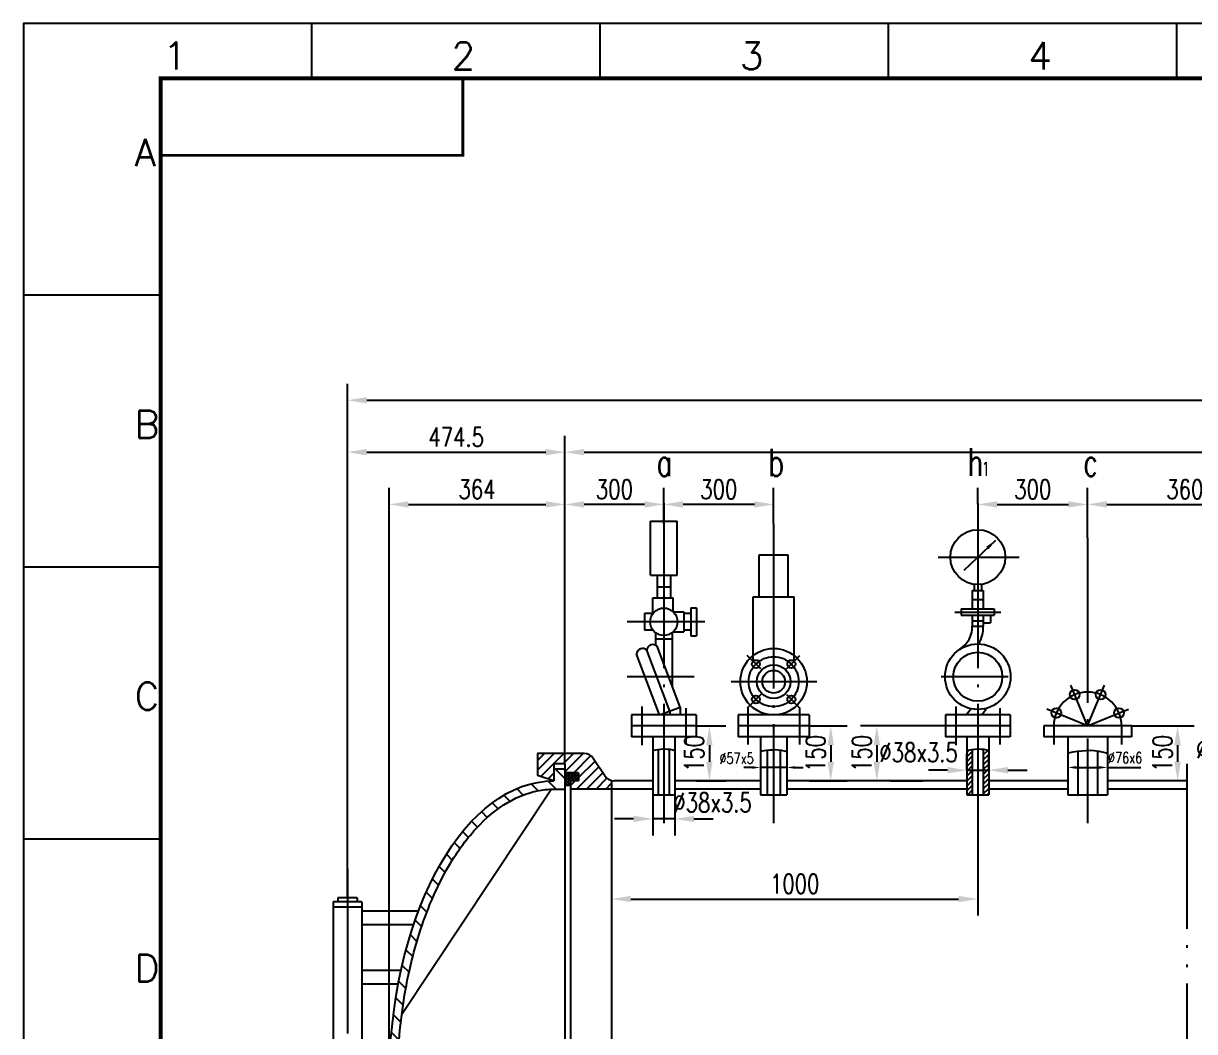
# Model space of a CAD drawing. Extents: x 3651 to 4491, y 6105 to 6699.
# Drawn here: x 3651.4 to 3864.6, y 6515.4 to 6698.9 of the extents above; entities that cross this region are included whole.
import ezdxf

# ---------------------------------------------------------------- set-up
doc = ezdxf.new("R2010")
doc.units = 0
doc.header["$MEASUREMENT"] = 0
doc.header["$PDMODE"] = 66
doc.linetypes.add('DASHDOT-M', pattern=[36.5, 30, -3, 0.5, -3])
doc.linetypes.add('DIVIDE-M', pattern=[40, 30, -3, 0.5, -3, 0.5, -3])
doc.layers.get('0').update_dxf_attribs({"linetype": 'CONTINUOUS'})
doc.layers.get('DEFPOINTS').update_dxf_attribs({"linetype": 'CONTINUOUS'})
for name, color, linetype in [('CEN', 1, 'DASHDOT-M'), ('DIM', 5, 'CONTINUOUS'), ('DIV', 6, 'DIVIDE-M'), ('TK', 5, 'CONTINUOUS')]:
    doc.layers.add(name, color=color, linetype=linetype)
doc.styles.add('HZTXT', font='txt', dxfattribs={"width": 0.75, "bigfont": 'HZTXT'})
doc.dimstyles.get("Standard").update_dxf_attribs({"dimtxt": 3.5, "dimasz": 3.5, "dimexe": 3, "dimexo": 0.063, "dimgap": 1, "dimtad": 1, "dimdec": 3, "dimzin": 0, "dimtxsty": 'HZTXT', "dimblk1": 'DOT', "dimblk2": 'DOT', "dimcen": 0.09, "dimclrd": 5, "dimclre": 5, "dimclrt": 1, "dimazin": 3, "dimtfac": 0.857143, "dimtdec": 3, "dimtix": 1, "dimtmove": 0, "dimatfit": 3, "dimtolj": 1, "dimtzin": 0})

# ---------------------------------------------------------------- blocks, each defined once
blk = doc.blocks.new('*D60')
at = {"color": 5, "linetype": 'BYBLOCK'}
for p, q in [((3710.37, 6539.8), (3710.37, 6633.34)), ((4095.78, 6539.8), (4095.78, 6633.34)), ((3713.87, 6630.34), (4092.28, 6630.34))]:
    blk.add_line(p, q, dxfattribs=at)
for points in [[(3713.87, 6630.92), (3713.87, 6629.76), (3710.37, 6630.34)], [(4092.28, 6630.92), (4092.28, 6629.76), (4095.78, 6630.34)]]:
    blk.add_solid(points, dxfattribs=at)
at = {"layer": 'DEFPOINTS', "color": 0, "linetype": 'BYBLOCK'}
for p in [(4095.78, 6630.34), (3710.37, 6539.74), (4095.78, 6539.74)]:
    blk.add_point(p, dxfattribs=at)
at = {"color": 1, "linetype": 'BYBLOCK', "insert": (3903.07, 6633.09), "char_height": 3.5, "attachment_point": 5, "style": 'HZTXT'}
blk.add_mtext('\\A1;22199', dxfattribs=at)
blk = doc.blocks.new('_DOT')
at = {"color": 0, "linetype": 'BYBLOCK'}
blk.add_line((-0.5, 0), (-1, 0), dxfattribs=at)
at = {"color": 0, "linetype": 'BYBLOCK', "const_width": 0.5}
blk.add_lwpolyline([(-0.25, 0, 1), (0.25, 0, 1)], format="xyb", close=True, dxfattribs=at)
blk = doc.blocks.new('*D37')
at = {"color": 5, "linetype": 'BYBLOCK'}
for p, q in [((3774.92, 6162.04), (3786.26, 6162.04)), ((3783.26, 6158.54), (3783.26, 6155.53)), ((3784.88, 6152.03), (3780.26, 6152.03))]:
    blk.add_line(p, q, dxfattribs=at)
for points in [[(3782.68, 6158.54), (3783.85, 6158.54), (3783.26, 6162.04)], [(3782.68, 6155.53), (3783.85, 6155.53), (3783.26, 6152.03)]]:
    blk.add_solid(points, dxfattribs=at)
at = {"layer": 'DEFPOINTS', "color": 0, "linetype": 'BYBLOCK'}
for p in [(3774.86, 6162.04), (3783.26, 6152.03), (3784.95, 6152.03)]:
    blk.add_point(p, dxfattribs=at)
at = {"color": 1, "linetype": 'BYBLOCK', "insert": (3780.51, 6157.04), "char_height": 3.5, "attachment_point": 5, "rotation": 90, "style": 'HZTXT'}
blk.add_mtext('\\A1;150', dxfattribs=at)
blk = doc.blocks.new('*D69')
at = {"color": 5, "linetype": 'BYBLOCK'}
for p, q in [((3841.52, 6563.78), (3841.52, 6561.99)), ((3843.02, 6563.49), (3847.22, 6563.49)), ((3848.72, 6563.78), (3848.72, 6561.99))]:
    blk.add_line(p, q, dxfattribs=at)
for points in [[(3843.02, 6563.74), (3843.02, 6563.24), (3841.52, 6563.49)], [(3847.22, 6563.74), (3847.22, 6563.24), (3848.72, 6563.49)]]:
    blk.add_solid(points, dxfattribs=at)
at = {"layer": 'DEFPOINTS', "color": 0, "linetype": 'BYBLOCK'}
for p in [(3841.52, 6563.85), (3848.72, 6563.85), (3848.72, 6563.49)]:
    blk.add_point(p, dxfattribs=at)
at = {"color": 1, "linetype": 'BYBLOCK', "insert": (3851.95, 6565.24), "char_height": 2, "attachment_point": 5, "style": 'HZTXT'}
blk.add_mtext('\\A1;∅76x6', dxfattribs=at)
blk = doc.blocks.new('*D39')
at = {"color": 5, "linetype": 'BYBLOCK'}
for p, q in [((3716.27, 6162.04), (3723.12, 6162.04)), ((3720.12, 6158.54), (3720.12, 6155.53)), ((3716.27, 6152.03), (3723.12, 6152.03))]:
    blk.add_line(p, q, dxfattribs=at)
for points in [[(3719.53, 6158.54), (3720.7, 6158.54), (3720.12, 6162.04)], [(3719.53, 6155.53), (3720.7, 6155.53), (3720.12, 6152.03)]]:
    blk.add_solid(points, dxfattribs=at)
at = {"layer": 'DEFPOINTS', "color": 0, "linetype": 'BYBLOCK'}
for p in [(3716.2, 6162.04), (3716.2, 6152.03), (3720.12, 6152.03)]:
    blk.add_point(p, dxfattribs=at)
at = {"color": 1, "linetype": 'BYBLOCK', "insert": (3717.37, 6157.04), "char_height": 3.5, "attachment_point": 5, "rotation": 90, "style": 'HZTXT'}
blk.add_mtext('\\A1;150', dxfattribs=at)
blk = doc.blocks.new('*D40')
at = {"color": 5, "linetype": 'BYBLOCK'}
for p, q in [((3695.66, 6162.04), (3701.02, 6162.04)), ((3698.02, 6158.54), (3698.02, 6155.53)), ((3695.66, 6152.03), (3701.02, 6152.03))]:
    blk.add_line(p, q, dxfattribs=at)
for points in [[(3697.44, 6158.54), (3698.6, 6158.54), (3698.02, 6162.04)], [(3697.44, 6155.53), (3698.6, 6155.53), (3698.02, 6152.03)]]:
    blk.add_solid(points, dxfattribs=at)
at = {"layer": 'DEFPOINTS', "color": 0, "linetype": 'BYBLOCK'}
for p in [(3695.6, 6162.04), (3695.6, 6152.03), (3698.02, 6152.03)]:
    blk.add_point(p, dxfattribs=at)
at = {"color": 1, "linetype": 'BYBLOCK', "insert": (3695.27, 6157.04), "char_height": 3.5, "attachment_point": 5, "rotation": 90, "style": 'HZTXT'}
blk.add_mtext('\\A1;150', dxfattribs=at)
blk = doc.blocks.new('*D41')
at = {"color": 5, "linetype": 'BYBLOCK'}
for p, q in [((3740.95, 6162.04), (3725.51, 6162.04)), ((3728.51, 6158.54), (3728.51, 6155.53)), ((3740.95, 6152.03), (3725.51, 6152.03))]:
    blk.add_line(p, q, dxfattribs=at)
for points in [[(3727.92, 6158.54), (3729.09, 6158.54), (3728.51, 6162.04)], [(3727.92, 6155.53), (3729.09, 6155.53), (3728.51, 6152.03)]]:
    blk.add_solid(points, dxfattribs=at)
at = {"layer": 'DEFPOINTS', "color": 0, "linetype": 'BYBLOCK'}
for p in [(3741.02, 6162.04), (3728.51, 6152.03), (3741.02, 6152.03)]:
    blk.add_point(p, dxfattribs=at)
at = {"color": 1, "linetype": 'BYBLOCK', "insert": (3725.76, 6157.04), "char_height": 3.5, "attachment_point": 5, "rotation": 90, "style": 'HZTXT'}
blk.add_mtext('\\A1;150', dxfattribs=at)
blk = doc.blocks.new('*D66')
at = {"color": 5, "linetype": 'BYBLOCK'}
for p, q in [((3784.05, 6563.48), (3782.55, 6563.48)), ((3785.55, 6563.52), (3785.55, 6561.98)), ((3790.35, 6563.48), (3785.55, 6563.48)), ((3790.35, 6563.48), (3785.55, 6563.48)), ((3790.35, 6563.52), (3790.35, 6561.98)), ((3791.85, 6563.48), (3793.35, 6563.48))]:
    blk.add_line(p, q, dxfattribs=at)
for points in [[(3784.05, 6563.73), (3784.05, 6563.23), (3785.55, 6563.48)], [(3791.85, 6563.73), (3791.85, 6563.23), (3790.35, 6563.48)]]:
    blk.add_solid(points, dxfattribs=at)
at = {"layer": 'DEFPOINTS', "color": 0, "linetype": 'BYBLOCK'}
for p in [(3785.55, 6563.58), (3785.55, 6563.48), (3790.35, 6563.58)]:
    blk.add_point(p, dxfattribs=at)
at = {"color": 1, "linetype": 'BYBLOCK', "insert": (3781.21, 6565.16), "char_height": 2, "attachment_point": 5, "style": 'HZTXT'}
blk.add_mtext('\\A1;∅57x5', dxfattribs=at)
blk = doc.blocks.new('*D56')
at = {"color": 5, "linetype": 'BYBLOCK'}
for p, q in [((3710.37, 6545.09), (3710.37, 6623.89)), ((3749.95, 6620.95), (3749.95, 6623.89)), ((3713.87, 6620.89), (3746.45, 6620.89))]:
    blk.add_line(p, q, dxfattribs=at)
for points in [[(3713.87, 6621.47), (3713.87, 6620.3), (3710.37, 6620.89)], [(3746.45, 6621.47), (3746.45, 6620.3), (3749.95, 6620.89)]]:
    blk.add_solid(points, dxfattribs=at)
at = {"layer": 'DEFPOINTS', "color": 0, "linetype": 'BYBLOCK'}
for p in [(3749.95, 6620.89), (3749.95, 6620.89), (3710.37, 6545.02)]:
    blk.add_point(p, dxfattribs=at)
at = {"color": 1, "linetype": 'BYBLOCK', "insert": (3730.16, 6623.64), "char_height": 3.5, "attachment_point": 5, "style": 'HZTXT'}
blk.add_mtext('\\A1;474.5', dxfattribs=at)
blk = doc.blocks.new('*D68')
at = {"color": 5, "linetype": 'BYBLOCK'}
for p, q in [((3823.12, 6563.05), (3823.12, 6565.98)), ((3827.12, 6563.05), (3827.12, 6565.98)), ((3819.62, 6562.98), (3816.12, 6562.98)), ((3823.12, 6562.98), (3827.12, 6562.98)), ((3823.12, 6562.98), (3827.12, 6562.98)), ((3830.62, 6562.98), (3834.12, 6562.98))]:
    blk.add_line(p, q, dxfattribs=at)
for points in [[(3819.62, 6563.57), (3819.62, 6562.4), (3823.12, 6562.98)], [(3830.62, 6563.57), (3830.62, 6562.4), (3827.12, 6562.98)]]:
    blk.add_solid(points, dxfattribs=at)
at = {"layer": 'DEFPOINTS', "color": 0, "linetype": 'BYBLOCK'}
for p in [(3823.12, 6562.98), (3827.12, 6562.98), (3827.12, 6562.98)]:
    blk.add_point(p, dxfattribs=at)
at = {"color": 1, "linetype": 'BYBLOCK', "insert": (3814.33, 6566.23), "char_height": 3.5, "attachment_point": 5, "style": 'HZTXT'}
blk.add_mtext('\\A1;∅38x3.5', dxfattribs=at)
blk = doc.blocks.new('*D80')
at = {"color": 5, "linetype": 'BYBLOCK'}
for p, q in [((3717.95, 6506.1), (3717.95, 6614.38)), ((3749.95, 6583.1), (3749.95, 6614.38)), ((3721.45, 6611.38), (3746.45, 6611.38))]:
    blk.add_line(p, q, dxfattribs=at)
for points in [[(3721.45, 6611.96), (3721.45, 6610.79), (3717.95, 6611.38)], [(3746.45, 6611.96), (3746.45, 6610.79), (3749.95, 6611.38)]]:
    blk.add_solid(points, dxfattribs=at)
at = {"layer": 'DEFPOINTS', "color": 0, "linetype": 'BYBLOCK'}
for p in [(3749.95, 6611.38), (3749.95, 6583.03), (3717.95, 6506.04)]:
    blk.add_point(p, dxfattribs=at)
at = {"color": 1, "linetype": 'BYBLOCK', "insert": (3733.95, 6614.13), "char_height": 3.5, "attachment_point": 5, "style": 'HZTXT'}
blk.add_mtext('\\A1;364', dxfattribs=at)
blk = doc.blocks.new('*D43')
at = {"color": 5, "linetype": 'BYBLOCK'}
for p, q in [((3680.22, 6150.47), (3680.22, 6127.53)), ((3746.89, 6149.43), (3746.89, 6127.53)), ((3683.72, 6130.53), (3743.39, 6130.53))]:
    blk.add_line(p, q, dxfattribs=at)
for points in [[(3683.72, 6131.12), (3683.72, 6129.95), (3680.22, 6130.53)], [(3743.39, 6131.12), (3743.39, 6129.95), (3746.89, 6130.53)]]:
    blk.add_solid(points, dxfattribs=at)
at = {"layer": 'DEFPOINTS', "color": 0, "linetype": 'BYBLOCK'}
for p in [(3680.22, 6150.53), (3746.89, 6149.49), (3746.89, 6130.53)]:
    blk.add_point(p, dxfattribs=at)
at = {"color": 1, "linetype": 'BYBLOCK', "insert": (3713.56, 6133.28), "char_height": 3.5, "attachment_point": 5, "style": 'HZTXT'}
blk.add_mtext('\\A1;1000', dxfattribs=at)
blk = doc.blocks.new('*D67')
at = {"color": 5, "linetype": 'BYBLOCK'}
for p, q in [((3765.95, 6558.43), (3765.95, 6551.12)), ((3769.95, 6558.43), (3769.95, 6551.12)), ((3762.45, 6554.12), (3758.95, 6554.12)), ((3769.95, 6554.12), (3765.95, 6554.12)), ((3769.95, 6554.12), (3765.95, 6554.12)), ((3773.45, 6554.12), (3776.95, 6554.12))]:
    blk.add_line(p, q, dxfattribs=at)
for points in [[(3762.45, 6554.7), (3762.45, 6553.54), (3765.95, 6554.12)], [(3773.45, 6554.7), (3773.45, 6553.54), (3769.95, 6554.12)]]:
    blk.add_solid(points, dxfattribs=at)
at = {"layer": 'DEFPOINTS', "color": 0, "linetype": 'BYBLOCK'}
for p in [(3765.95, 6558.49), (3769.95, 6558.49), (3765.95, 6554.12)]:
    blk.add_point(p, dxfattribs=at)
at = {"color": 1, "linetype": 'BYBLOCK', "insert": (3776.83, 6557.12), "char_height": 3.5, "attachment_point": 5, "style": 'HZTXT'}
blk.add_mtext('\\A1;∅38x3.5', dxfattribs=at)
blk = doc.blocks.new('*D59')
at = {"color": 5, "linetype": 'BYBLOCK'}
for p, q in [((3749.95, 6566.1), (3749.95, 6623.89)), ((4056.2, 6564.21), (4056.2, 6623.89)), ((3753.45, 6620.89), (4052.7, 6620.89))]:
    blk.add_line(p, q, dxfattribs=at)
for points in [[(3753.45, 6621.47), (3753.45, 6620.3), (3749.95, 6620.89)], [(4052.7, 6621.47), (4052.7, 6620.3), (4056.2, 6620.89)]]:
    blk.add_solid(points, dxfattribs=at)
at = {"layer": 'DEFPOINTS', "color": 0, "linetype": 'BYBLOCK'}
for p in [(4056.2, 6620.89), (3749.95, 6566.04), (4056.2, 6564.15)]:
    blk.add_point(p, dxfattribs=at)
at = {"color": 1, "linetype": 'BYBLOCK', "insert": (3903.07, 6623.64), "char_height": 3.5, "attachment_point": 5, "style": 'HZTXT'}
blk.add_mtext('\\A1;21250', dxfattribs=at)
blk = doc.blocks.new('*D46')
at = {"color": 5, "linetype": 'BYBLOCK'}
for p, q in [((3746.89, 6202.44), (3746.89, 6205.37)), ((3766.89, 6196.31), (3766.89, 6205.37)), ((3750.39, 6202.37), (3763.39, 6202.37))]:
    blk.add_line(p, q, dxfattribs=at)
for points in [[(3750.39, 6202.96), (3750.39, 6201.79), (3746.89, 6202.37)], [(3763.39, 6202.96), (3763.39, 6201.79), (3766.89, 6202.37)]]:
    blk.add_solid(points, dxfattribs=at)
at = {"layer": 'DEFPOINTS', "color": 0, "linetype": 'BYBLOCK'}
for p in [(3746.89, 6202.37), (3766.89, 6202.37), (3766.89, 6196.25)]:
    blk.add_point(p, dxfattribs=at)
at = {"color": 1, "linetype": 'BYBLOCK', "insert": (3756.89, 6205.12), "char_height": 3.5, "attachment_point": 5, "style": 'HZTXT'}
blk.add_mtext('\\A1;300', dxfattribs=at)
blk = doc.blocks.new('*D42')
at = {"color": 5, "linetype": 'BYBLOCK'}
for p, q in [((3671.72, 6155.21), (3671.72, 6205.37)), ((3689.72, 6198.9), (3689.72, 6205.37)), ((3686.22, 6202.37), (3675.22, 6202.37))]:
    blk.add_line(p, q, dxfattribs=at)
for points in [[(3675.22, 6202.96), (3675.22, 6201.79), (3671.72, 6202.37)], [(3686.22, 6202.96), (3686.22, 6201.79), (3689.72, 6202.37)]]:
    blk.add_solid(points, dxfattribs=at)
at = {"layer": 'DEFPOINTS', "color": 0, "linetype": 'BYBLOCK'}
for p in [(3671.72, 6202.37), (3689.72, 6198.84), (3671.72, 6155.14)]:
    blk.add_point(p, dxfattribs=at)
at = {"color": 1, "linetype": 'BYBLOCK', "insert": (3680.72, 6205.12), "char_height": 3.5, "attachment_point": 5, "style": 'HZTXT'}
blk.add_mtext('\\A1;300', dxfattribs=at)
blk = doc.blocks.new('*D45')
at = {"color": 5, "linetype": 'BYBLOCK'}
for p, q in [((3689.72, 6199.36), (3689.72, 6205.37)), ((3709.72, 6198.9), (3709.72, 6205.37)), ((3706.22, 6202.37), (3693.22, 6202.37))]:
    blk.add_line(p, q, dxfattribs=at)
for points in [[(3693.22, 6202.96), (3693.22, 6201.79), (3689.72, 6202.37)], [(3706.22, 6202.96), (3706.22, 6201.79), (3709.72, 6202.37)]]:
    blk.add_solid(points, dxfattribs=at)
at = {"layer": 'DEFPOINTS', "color": 0, "linetype": 'BYBLOCK'}
for p in [(3689.72, 6202.37), (3689.72, 6199.3), (3709.72, 6198.84)]:
    blk.add_point(p, dxfattribs=at)
at = {"color": 1, "linetype": 'BYBLOCK', "insert": (3699.72, 6205.12), "char_height": 3.5, "attachment_point": 5, "style": 'HZTXT'}
blk.add_mtext('\\A1;300', dxfattribs=at)
blk = doc.blocks.new('*D70')
at = {"color": 5, "linetype": 'BYBLOCK'}
for p, q in [((3880.35, 6563.07), (3880.35, 6566.66)), ((3885.15, 6563.07), (3885.15, 6566.66)), ((3876.85, 6563.66), (3873.35, 6563.66)), ((3885.15, 6563.66), (3880.35, 6563.66)), ((3885.15, 6563.66), (3880.35, 6563.66)), ((3888.65, 6563.66), (3892.15, 6563.66))]:
    blk.add_line(p, q, dxfattribs=at)
for points in [[(3876.85, 6564.24), (3876.85, 6563.08), (3880.35, 6563.66)], [(3888.65, 6564.24), (3888.65, 6563.08), (3885.15, 6563.66)]]:
    blk.add_solid(points, dxfattribs=at)
at = {"layer": 'DEFPOINTS', "color": 0, "linetype": 'BYBLOCK'}
for p in [(3880.35, 6563.66), (3880.35, 6563.01), (3885.15, 6563.01)]:
    blk.add_point(p, dxfattribs=at)
at = {"color": 1, "linetype": 'BYBLOCK', "insert": (3870.32, 6566.91), "char_height": 3.5, "attachment_point": 5, "style": 'HZTXT'}
blk.add_mtext('\\A1;∅57x5', dxfattribs=at)
blk = doc.blocks.new('*D44')
at = {"color": 5, "linetype": 'BYBLOCK'}
for p, q in [((3766.89, 6202.44), (3766.89, 6205.37)), ((3804.51, 6198.9), (3804.51, 6205.37)), ((3770.39, 6202.37), (3801.01, 6202.37))]:
    blk.add_line(p, q, dxfattribs=at)
for points in [[(3770.39, 6202.96), (3770.39, 6201.79), (3766.89, 6202.37)], [(3801.01, 6202.96), (3801.01, 6201.79), (3804.51, 6202.37)]]:
    blk.add_solid(points, dxfattribs=at)
at = {"layer": 'DEFPOINTS', "color": 0, "linetype": 'BYBLOCK'}
for p in [(3766.89, 6202.37), (3804.51, 6202.37), (3804.51, 6198.84)]:
    blk.add_point(p, dxfattribs=at)
at = {"color": 1, "linetype": 'BYBLOCK', "insert": (3785.7, 6205.12), "char_height": 3.5, "attachment_point": 5, "style": 'HZTXT'}
blk.add_mtext('\\A1;3600', dxfattribs=at)

msp = doc.modelspace()

# ---------------------------------------------------------------- hatches: boundary and pattern name
at = {"layer": 'DIM'}
h = msp.add_hatch(dxfattribs=at)
h.set_pattern_fill('ANSI31', color=256, scale=10, style=0)
h.set_pattern_definition([(45, (-358.0792, -4.2889), (-0.88388348, 0.88388348), [])])
h.paths.add_polyline_path([(3755.123, 6565.1368, 0.19858149), (3753.8584, 6565.9951, 0.17157731), (3752.6836, 6562.6724, 0.16010443), (3753.7142, 6559.5366), (3758.4528, 6559.5366), (3758.4528, 6561.0876, -0.1928823), (3757.2311, 6561.9365)])
h.paths.add_polyline_path([(3753.7142, 6559.5366, -0.16010443), (3752.6836, 6562.6724, -0.17157731), (3753.8584, 6565.9951, 0.05109645), (3753.4528, 6566.0366), (3744.9528, 6566.0366), (3744.9528, 6562.0366), (3747.9528, 6561.0366), (3747.9528, 6564.1461), (3749.9528, 6564.1461), (3749.9528, 6562.5366), (3752.4528, 6562.5366), (3752.4528, 6561.0366), (3750.9528, 6561.0366), (3750.9528, 6559.5366)])
h = msp.add_hatch(dxfattribs=at)
h.set_pattern_fill('ANSI31', color=256, scale=5, style=0)
h.set_pattern_definition([(45, (-515.65176, -4.28885), (-0.44194174, 0.44194174), [])])
h.paths.add_polyline_path([(3827.1228, 6566.587), (3826.7408, 6566.689), (3826.2425, 6566.7873), (3826.1228, 6566.8019), (3826.1228, 6558.4915), (3827.1228, 6558.4915)])
h.paths.add_polyline_path([(3824.1228, 6566.7809), (3824.1087, 6566.7794), (3823.6642, 6566.7146), (3823.196, 6566.6262), (3823.1228, 6566.6089), (3823.1228, 6558.4915), (3824.1228, 6558.4915)])
h = msp.add_hatch(dxfattribs=at)
h.set_pattern_fill('ANSI31', color=256, scale=20, angle=90, style=0)
h.set_pattern_definition([(135, (-358.0792, -4.2889), (-1.76776695, -1.76776695), [])])
edge = h.paths.add_edge_path()
edge.add_spline(control_points=[(3719.4528, 6506.0366), (3719.4528, 6506.1391), (3719.453, 6506.2415), (3719.4688, 6511.3461), (3719.8647, 6516.3437), (3721.3847, 6525.9386), (3722.5086, 6530.5348), (3725.3884, 6538.963), (3727.1442, 6542.7939), (3730.7645, 6548.7842), (3732.5496, 6551.1212), (3736.3181, 6554.9667), (3738.3001, 6556.4745), (3742.338, 6558.616), (3744.3918, 6559.2518), (3746.9485, 6559.5112), (3747.4507, 6559.5366), (3747.9528, 6559.5366)], knot_values=[4.71238897, 4.71238897, 4.71238897, 4.71238897, 4.71806068, 4.71806068, 4.99503228, 4.99503228, 5.27200388, 5.27200388, 5.54897548, 5.54897548, 5.77528358, 5.77528358, 6.00159168, 6.00159168, 6.22789978, 6.22789978, 6.28318531, 6.28318531, 6.28318531, 6.28318531], degree=3, periodic=0)
edge.add_line((3747.9528, 6559.5366), (3749.9528, 6559.5366))
edge.add_line((3749.9528, 6559.5366), (3749.9528, 6563.1461))
edge.add_line((3749.9528, 6563.1461), (3747.9528, 6563.1461))
edge.add_line((3747.9528, 6563.1461), (3747.9528, 6561.0366))
edge.add_ellipse((3747.9528, 6506.0366), major_axis=(0, 55), ratio=0.54545455, start_angle=0, end_angle=90)
edge.add_line((3717.9528, 6506.0366), (3719.4528, 6506.0366))
h = msp.add_hatch(dxfattribs=at)
h.set_pattern_fill('ANSI37', color=256, scale=3, style=0)
h.set_pattern_definition([(135, (7727.91592, 409.00272), (0.265165043, 0.265165043), []), (45, (7727.91592, 409.00272), (0.265165043, -0.265165043), [])])
h.paths.add_polyline_path([(3750.9528, 6561.0366), (3750.9528, 6560.1714), (3749.9528, 6560.1714), (3749.9528, 6562.5366), (3752.4528, 6562.5366), (3752.4528, 6561.0366)])

# ---------------------------------------------------------------- linework, layer by layer
for p, q in [((3765.5437, 6598.5209), (3765.5437, 6608.3045)), ((3765.5437, 6608.3045), (3770.362, 6608.3045)), ((3770.362, 6598.5209), (3770.362, 6608.3045)), ((3785.3353, 6594.5276), (3785.3353, 6602.2068)), ((3785.3353, 6602.2068), (3790.5703, 6602.2068)), ((3790.5703, 6594.5276), (3790.5703, 6602.2068)), ((3765.5437, 6598.5209), (3770.362, 6598.5209)), ((3766.7372, 6598.5209), (3766.7372, 6594.3789)), ((3769.1685, 6598.5209), (3769.1685, 6594.3789)), ((3766.7372, 6596.3785), (3769.1685, 6596.3785)), ((3824.1228, 6595.6984), (3824.1228, 6592.3567)), ((3824.1228, 6595.6984), (3826.1228, 6595.6984)), ((3824.4514, 6596.816), (3824.4514, 6595.6984)), ((3825.7943, 6596.816), (3825.7943, 6595.6984)), ((3826.1228, 6595.6984), (3826.1228, 6592.3567)), ((3765.9528, 6591.5067), (3765.9528, 6594.3789)), ((3765.9528, 6594.3789), (3769.6888, 6594.3789)), ((3769.6888, 6591.8057), (3769.6888, 6594.3789)), ((3784.2165, 6594.5276), (3791.6891, 6594.5276)), ((3784.2165, 6582.834), (3784.2165, 6594.5276)), ((3791.6891, 6582.834), (3791.6891, 6594.5276)), ((3824.1228, 6594.0424), (3826.1228, 6594.0424)), ((3765.9528, 6591.5067), (3764.437, 6591.5067)), ((3764.437, 6591.5067), (3764.437, 6588.5067)), ((3769.6888, 6591.8057), (3771.5904, 6591.8057)), ((3771.5904, 6591.8057), (3771.5904, 6588.2078)), ((3772.8881, 6591.5067), (3771.5904, 6591.5067)), ((3772.8881, 6592.5598), (3773.8881, 6592.5598)), ((3772.8881, 6592.5598), (3772.8881, 6587.4537)), ((3773.8881, 6592.5598), (3773.8881, 6587.4537)), ((3822.1228, 6592.3567), (3828.1228, 6592.3567)), ((3822.1228, 6592.3567), (3822.1228, 6591.1848)), ((3822.1228, 6591.1848), (3828.1228, 6591.1848)), ((3824.1228, 6591.1848), (3824.1228, 6589.1848)), ((3826.1228, 6591.1848), (3826.1228, 6589.1848)), ((3827.4327, 6591.1848), (3827.4327, 6589.7989)), ((3828.1228, 6592.3567), (3828.1228, 6591.1848)), ((3765.9528, 6588.5067), (3764.437, 6588.5067)), ((3772.8881, 6588.5067), (3771.5904, 6588.5067)), ((3824.1228, 6590.1848), (3826.1228, 6590.1848)), ((3824.1228, 6589.1848), (3826.1228, 6589.1848)), ((3826.1228, 6589.7989), (3827.4327, 6589.7989)), ((3766.4528, 6588.0067), (3766.4528, 6585.7385)), ((3766.4528, 6586.9218), (3769.4528, 6586.9218)), ((3769.4528, 6588.0067), (3769.4528, 6578.3657)), ((3769.6888, 6588.2078), (3771.5904, 6588.2078)), ((3772.8881, 6587.4537), (3773.8881, 6587.4537)), ((3769.0681, 6573.7527), (3764.8502, 6584.8383)), ((3770.9374, 6574.4639), (3766.7195, 6585.5495)), ((3767.1989, 6573.0415), (3762.9809, 6584.127)), ((3767.1989, 6573.0415), (3770.9374, 6574.4639)), ((3769.0681, 6573.7527), (3769.0681, 6573.0415)), ((3770.9374, 6574.4639), (3770.9374, 6573.0415)), ((3823.0041, 6573.0415), (3823.8278, 6574.1837)), ((3825.827, 6573.0415), (3826.6507, 6574.1837)), ((3762.0778, 6573.0415), (3762.0778, 6569.0415)), ((3773.8278, 6573.0415), (3762.0778, 6573.0415)), ((3773.8278, 6573.0415), (3773.8278, 6569.0415)), ((3794.436, 6573.0415), (3781.4697, 6573.0415)), ((3781.4697, 6573.0415), (3781.4697, 6569.0415)), ((3794.436, 6573.0415), (3794.436, 6569.0415)), ((3830.9978, 6573.0415), (3819.2478, 6573.0415)), ((3819.2478, 6573.0415), (3819.2478, 6569.0415)), ((3830.9978, 6573.0415), (3830.9978, 6569.0415)), ((3773.8278, 6571.0415), (3762.0778, 6571.0415)), ((3794.436, 6571.0415), (3781.4697, 6571.0415)), ((3830.9978, 6571.0415), (3819.2478, 6571.0415)), ((3853.0919, 6571.0415), (3837.1537, 6571.0415)), ((3837.1537, 6571.0415), (3837.1537, 6569.0415)), ((3853.0919, 6571.0415), (3853.0919, 6569.0415)), ((3773.8278, 6569.0415), (3762.0778, 6569.0415)), ((3765.9528, 6569.0415), (3765.9528, 6558.4915)), ((3769.9528, 6569.0415), (3769.9528, 6558.4915)), ((3794.436, 6569.0415), (3781.4697, 6569.0415)), ((3785.5528, 6569.0415), (3785.5528, 6558.4915)), ((3790.3528, 6569.0415), (3790.3528, 6558.4915)), ((3830.9978, 6569.0415), (3819.2478, 6569.0415)), ((3823.1228, 6569.0415), (3823.1228, 6558.4915)), ((3827.1228, 6569.0415), (3827.1228, 6558.4915)), ((3853.0919, 6569.0415), (3837.1537, 6569.0415)), ((3841.5228, 6569.0415), (3841.5228, 6558.4915)), ((3848.7228, 6569.0415), (3848.7228, 6558.4915)), ((3744.9528, 6566.0366), (3744.9528, 6562.0366)), ((3753.4528, 6566.0366), (3744.9528, 6566.0366)), ((3757.2311, 6561.9365), (3755.123, 6565.1368)), ((3766.9528, 6566.7809), (3766.9528, 6558.4915)), ((3768.9528, 6566.8019), (3768.9528, 6558.4915)), ((3786.7528, 6566.6359), (3786.7528, 6558.4915)), ((3789.1528, 6566.6611), (3789.1528, 6558.4915)), ((3824.1228, 6566.7809), (3824.1228, 6558.4915)), ((3826.1228, 6566.8019), (3826.1228, 6558.4915)), ((3843.3228, 6566.4568), (3843.3228, 6558.4915)), ((3846.9228, 6566.4946), (3846.9228, 6558.4915)), ((3747.9528, 6564.1461), (3747.9528, 6561.0366)), ((3749.9528, 6564.1461), (3747.9528, 6564.1461)), ((3749.9528, 6563.1461), (3747.9528, 6563.1461)), ((3749.9528, 6564.1461), (3749.9528, 6506.0366)), ((3747.9528, 6561.0366), (3744.9528, 6562.0366)), ((3752.4528, 6562.5366), (3749.9528, 6562.5366)), ((3752.4528, 6561.0366), (3750.9528, 6561.0366)), ((3750.9528, 6561.0366), (3750.9528, 6506.0366)), ((3752.4528, 6562.5366), (3752.4528, 6561.0366)), ((3758.4528, 6561.0876), (3758.4528, 6451.0366)), ((3765.9528, 6561.0366), (3758.9013, 6561.0366)), ((3785.5528, 6561.0366), (3769.9528, 6561.0366)), ((3823.1712, 6561.0366), (3790.3528, 6561.0366)), ((3809.2478, 6561.0366), (3815.1228, 6561.0366)), ((3823.1228, 6561.0366), (3815.1228, 6561.0366)), ((3841.5228, 6561.0366), (3827.1228, 6561.0366)), ((3863.1804, 6561.0366), (3848.7228, 6561.0366)), ((3747.4885, 6559.5294), (3720.244, 6518.4872)), ((3747.9528, 6559.5366), (3749.9528, 6559.5366)), ((3750.9528, 6560.1714), (3749.9528, 6560.1714)), ((3765.9528, 6559.5366), (3750.9528, 6559.5366)), ((3785.5528, 6559.5366), (3769.9528, 6559.5366)), ((3823.1228, 6559.5366), (3790.3528, 6559.5366)), ((3841.5228, 6559.5366), (3827.1228, 6559.5366)), ((3863.1804, 6559.5366), (3848.7228, 6559.5366)), ((3765.9528, 6558.4915), (3769.9528, 6558.4915)), ((3785.5528, 6558.4915), (3790.3528, 6558.4915)), ((3823.1228, 6558.4915), (3827.1228, 6558.4915)), ((3841.5228, 6558.4915), (3848.7228, 6558.4915)), ((3712.1148, 6539.7366), (3708.6176, 6539.7366)), ((3708.6176, 6539.7366), (3708.6176, 6539.0366)), ((3712.1148, 6539.7366), (3712.1148, 6539.0366)), ((3712.9528, 6539.0366), (3707.7796, 6539.0366)), ((3707.7796, 6539.0366), (3707.7796, 6472.3512)), ((3712.9528, 6538.0366), (3707.7796, 6538.0366)), ((3712.9528, 6539.0366), (3712.9528, 6472.3512)), ((3723.2789, 6537.3215), (3712.9528, 6537.3215)), ((3722.3895, 6534.8215), (3712.9528, 6534.8215)), ((3720.1146, 6526.5366), (3712.9528, 6526.5366)), ((3719.6049, 6524.0366), (3712.9528, 6524.0366))]:
    msp.add_line(p, q)
for centre, radius in [((3825.1228, 6601.7707), 5), ((3767.9528, 6590.0067), 2.5), ((3787.9528, 6579.0977), 6.0562), ((3825.1228, 6580.0067), 5.9652), ((3825.1228, 6580.0067), 4.4652), ((3784.7311, 6582.3194), 0.7277), ((3787.9528, 6579.0977), 3.0562), ((3791.1745, 6582.3194), 0.7277), ((3787.9528, 6579.0977), 2.0562), ((3784.7311, 6575.876), 0.7277), ((3791.1745, 6575.876), 0.7277), ((3842.7616, 6576.7419), 0.8882), ((3847.484, 6576.7419), 0.8882), ((3839.4224, 6573.4027), 0.8882), ((3850.8233, 6573.4027), 0.8882)]:
    msp.add_circle(centre, radius)
for centre, radius, start, end in [((3819.1228, 6589.1848), 5, 303.173988, 0), ((3819.1228, 6589.1848), 7, 332.642778, 0), ((3764.084, 6584.0399), 1.1065, 46.177384, 175.485228), ((3765.9533, 6584.7512), 1.1065, 46.177384, 175.485228), ((3753.4528, 6564.0366), 2, 33.37268, 90), ((3758.9013, 6563.0366), 2, 213.37268, 270)]:
    msp.add_arc(centre, radius, start, end)
at = {"extrusion": (0, 0, -1)}
msp.add_ellipse((3747.9528, 6506.0366), major_axis=(0, 55), ratio=0.54545455, start_param=3.24176007, end_param=6.28318531, dxfattribs=at)
msp.add_open_spline([(3719.4528, 6506.0366), (3719.4528, 6506.1391), (3719.453, 6506.2415), (3719.4688, 6511.3461), (3719.8647, 6516.3437), (3721.3847, 6525.9386), (3722.5086, 6530.5348), (3725.3884, 6538.963), (3727.1442, 6542.7939), (3730.7645, 6548.7842), (3732.5496, 6551.1212), (3736.3181, 6554.9667), (3738.3001, 6556.4745), (3742.338, 6558.616), (3744.3918, 6559.2518), (3746.9485, 6559.5112), (3747.4507, 6559.5366), (3747.9528, 6559.5366)], degree=3, knots=[4.71238897, 4.71238897, 4.71238897, 4.71238897, 4.71806068, 4.71806068, 4.99503228, 4.99503228, 5.27200388, 5.27200388, 5.54897548, 5.54897548, 5.77528358, 5.77528358, 6.00159168, 6.00159168, 6.22789978, 6.22789978, 6.28318531, 6.28318531, 6.28318531, 6.28318531])
at = {"layer": 'CEN'}
for p, q in [((3767.9528, 6611.5895), (3767.9528, 6553.3325)), ((3825.1228, 6611.5895), (3825.1228, 6551.3013)), ((3787.9528, 6607.8416), (3787.9528, 6553.3325)), ((3845.1228, 6605.2518), (3845.1228, 6553.3325)), ((3817.9242, 6601.7707), (3832.6497, 6601.7707)), ((3820.9176, 6591.7707), (3829.3186, 6591.7707)), ((3775.4154, 6590.0067), (3761.3097, 6590.0067)), ((3785.6162, 6581.4343), (3783.1572, 6583.8933)), ((3790.2894, 6581.4343), (3792.7485, 6583.8933)), ((3773.486, 6580.0067), (3761.3097, 6580.0067)), ((3830.656, 6580.0067), (3818.4797, 6580.0067)), ((3795.8033, 6579.0977), (3780.2377, 6579.0977)), ((3845.1228, 6571.0415), (3842.0565, 6578.4444)), ((3845.1228, 6571.0415), (3848.1892, 6578.4444)), ((3785.6162, 6576.7611), (3783.1572, 6574.302)), ((3790.2894, 6576.7611), (3792.7485, 6574.302)), ((3763.9528, 6574.5593), (3763.9528, 6567.5262)), ((3771.9528, 6574.256), (3771.9528, 6567.637)), ((3783.2687, 6574.256), (3783.2687, 6567.637)), ((3792.637, 6574.256), (3792.637, 6567.637)), ((3821.1228, 6574.5593), (3821.1228, 6567.5262)), ((3829.1228, 6574.256), (3829.1228, 6567.637)), ((3845.1228, 6571.0415), (3837.6891, 6574.1206)), ((3845.1228, 6571.0415), (3852.5565, 6574.1206)), ((3838.9527, 6571.0415), (3838.9527, 6567.637)), ((3851.293, 6571.0415), (3851.293, 6567.637)), ((3710.3662, 6545.0249), (3710.3662, 6464.9508))]:
    msp.add_line(p, q, dxfattribs=at)
msp.add_circle((3787.9528, 6579.0977), 4.5562, dxfattribs=at)
msp.add_arc((3845.1228, 6571.0415), 6.1701, 360, 180, dxfattribs=at)
at = {"layer": 'DIM'}
msp.add_line((3848.7228, 6563.4888), (3854.8049, 6563.4888), dxfattribs=at)
for points in [[(3765.9528, 6566.6089), (3766.026, 6566.6262), (3766.4942, 6566.7146), (3766.9387, 6566.7794), (3767.3642, 6566.8252), (3767.777, 6566.8548), (3768.1899, 6566.8631), (3768.6169, 6566.843), (3769.0725, 6566.7873), (3769.5708, 6566.689), (3769.9528, 6566.587)], [(3785.5528, 6566.4295), (3785.6406, 6566.4502), (3786.2025, 6566.5563), (3786.7359, 6566.634), (3787.2465, 6566.689), (3787.7419, 6566.7246), (3788.2373, 6566.7345), (3788.7498, 6566.7103), (3789.2964, 6566.6435), (3789.8943, 6566.5255), (3790.3528, 6566.4032)], [(3823.1228, 6566.6089), (3823.196, 6566.6262), (3823.6642, 6566.7146), (3824.1087, 6566.7794), (3824.5342, 6566.8252), (3824.947, 6566.8548), (3825.3599, 6566.8631), (3825.7869, 6566.843), (3826.2425, 6566.7873), (3826.7408, 6566.689), (3827.1228, 6566.587)], [(3841.5228, 6566.1472), (3841.6545, 6566.1782), (3842.4973, 6566.3375), (3843.2974, 6566.454), (3844.0633, 6566.5365), (3844.8064, 6566.5898), (3845.5495, 6566.6047), (3846.3182, 6566.5685), (3847.1382, 6566.4683), (3848.0351, 6566.2913), (3848.7228, 6566.1078)]]:
    msp.add_lwpolyline(points, dxfattribs=at)
at = {"layer": 'DIV'}
msp.add_line((3863.1804, 6564.1333), (3863.1804, 6446.9208), dxfattribs=at)
at = {"layer": 'TK'}
for p, q in [((3703.868, 6688.9431), (3703.868, 6698.9431)), ((3756.368, 6688.9431), (3756.368, 6698.9431)), ((3808.868, 6688.9431), (3808.868, 6698.9431)), ((3861.368, 6688.9431), (3861.368, 6698.9431)), ((3676.368, 6649.4431), (3651.368, 6649.4431)), ((3676.368, 6599.9431), (3651.368, 6599.9431)), ((3676.368, 6550.4431), (3651.368, 6550.4431))]:
    msp.add_line(p, q, dxfattribs=at)
at = {"layer": 'TK', "color": 5}
msp.add_lwpolyline([(4491.368, 6698.9431), (3651.368, 6698.9431), (3651.368, 6104.9431), (4491.368, 6104.9431)], close=True, dxfattribs=at)
at = {"layer": 'TK', "color": 7, "const_width": 0.7}
msp.add_lwpolyline([(4481.368, 6114.9431), (4481.368, 6688.9431), (3676.368, 6688.9431), (3676.368, 6114.9431)], close=True, dxfattribs=at)
at = {"layer": 'TK', "color": 7, "const_width": 0.5}
msp.add_lwpolyline([(3676.368, 6674.9431), (3731.368, 6674.9431), (3731.368, 6688.9431)], dxfattribs=at)

# ---------------------------------------------------------------- texts
at = {"layer": 'DIM', "style": 'HZTXT', "width": 0.7}
for s, height, p in [('b', 5, (3786.992, 6616.4976)), ('h', 5, (3823.2712, 6616.5916)), ('a', 5, (3766.6364, 6616.4976)), ('1', 2.5, (3825.8145, 6616.5916)), ('c', 5, (3844.312, 6616.4976))]:
    msp.add_text(s, height=height, dxfattribs=at).set_placement(p)
at = {"layer": 'TK', "style": 'HZTXT'}
for s, p in [('1', (3676.8184, 6690.548)), ('2', (3729.3184, 6690.548)), ('3', (3781.8184, 6690.548)), ('4', (3834.3184, 6690.548)), ('A', (3671.5987, 6672.9535)), ('B', (3671.5987, 6623.4535)), ('C', (3671.5987, 6573.9535)), ('D', (3671.5987, 6524.4535))]:
    msp.add_text(s, height=5, dxfattribs=at).set_placement(p)

# ---------------------------------------------------------------- dimensions: what is measured, and where the dimension line sits
at = {"layer": 'DIM'}
for base, p1, p2, text, picture, middle in [((4095.7824, 6630.3408), (3710.3662, 6539.7366), (4095.7824, 6539.7366), '22199', '*D60', (3903.0743, 6633.0908)), ((4056.1958, 6620.8877), (3749.9528, 6566.0366), (4056.1958, 6564.1461), '21250', '*D59', (3903.0743, 6623.6377))]:
    dim = msp.add_linear_dim(base=base, p1=p1, p2=p2, text=text, dimstyle='STANDARD', override={"dimtih": 1}, dxfattribs=at)
    dim.commit()
    dim.dimension.update_dxf_attribs({"geometry": picture, "text_midpoint": middle})
for base, p1, p2, text, picture, middle in [((3749.9528, 6620.8877), (3710.3662, 6545.0249), (3749.9528, 6620.8877), '474.5', '*D56', (3730.1595, 6623.6377)), ((3749.9528, 6611.3752), (3717.9528, 6506.0366), (3749.9528, 6583.0346), '364', '*D80', (3733.9528, 6614.1252))]:
    dim = msp.add_linear_dim(base=base, p1=p1, p2=p2, text=text, dimstyle='STANDARD', dxfattribs=at)
    dim.commit()
    dim.dimension.update_dxf_attribs({"geometry": picture, "text_midpoint": middle})
for base, p1, p2, text, picture, middle in [((3749.9528, 6611.3752), (3767.9528, 6607.8416), (3749.9528, 6564.1461), '300', '*D42', (3758.9528, 6614.1252)), ((3767.9528, 6611.3752), (3787.9528, 6607.8416), (3767.9528, 6608.3045), '300', '*D45', (3777.9528, 6614.1252)), ((3845.1228, 6611.3752), (3825.1228, 6611.3752), (3845.1228, 6605.2518), '300', '*D46', (3835.1228, 6614.1252)), ((3882.7469, 6611.3752), (3845.1228, 6611.3752), (3882.7469, 6607.8416), '3600', '*D44', (3863.9349, 6614.1252)), ((3825.1228, 6539.535), (3758.4528, 6559.5366), (3825.1228, 6558.4915), '1000', '*D43', (3791.7878, 6542.285))]:
    dim = msp.add_linear_dim(base=base, p1=p1, p2=p2, text=text, dimstyle='STANDARD', dxfattribs=at)
    dim.commit()
    dim.dimension.update_dxf_attribs({"geometry": picture, "text_midpoint": middle, "insert": (78.2327, 409.0027)})
dim = msp.add_linear_dim(base=(3776.2518, 6561.0366), p1=(3773.8278, 6571.0415), p2=(3773.8278, 6561.0366), angle=90, text='150', dimstyle='STANDARD', override={"dimtxt": 3.5, "dimasz": 3.5, "dimexe": 3, "dimexo": 0.063, "dimtad": 1, "dimtih": 0, "dimtoh": 0, "dimdec": 3, "dimtxsty": 'HZTXT', "dimclrd": 5, "dimclre": 5, "dimclrt": 1, "dimtfac": 0.857143, "dimtdec": 3, "dimtix": 1, "dimtofl": 1}, dxfattribs=at)
dim.commit()
dim.dimension.update_dxf_attribs({"geometry": '*D40', "text_midpoint": (3773.5018, 6566.039), "insert": (78.2327, 409.0027)})
for base, p1, p2, picture, middle in [((3798.3492, 6561.0366), (3794.436, 6571.0415), (3794.436, 6561.0366), '*D39', (3795.5992, 6566.039)), ((3806.7395, 6561.0366), (3819.2478, 6571.0415), (3819.2478, 6561.0366), '*D41', (3803.9895, 6566.039)), ((3861.4959, 6561.0366), (3853.0919, 6571.0415), (3863.1804, 6561.0366), '*D37', (3858.7459, 6566.039))]:
    dim = msp.add_linear_dim(base=base, p1=p1, p2=p2, angle=90, text='150', dimstyle='STANDARD', dxfattribs=at)
    dim.commit()
    dim.dimension.update_dxf_attribs({"geometry": picture, "text_midpoint": middle, "insert": (78.2327, 409.0027)})
for base, p1, p2, text, picture, middle in [((3827.1228, 6562.9843), (3823.1228, 6562.9843), (3827.1228, 6562.9843), '%%c38x3.5', '*D68', (3814.3295, 6566.2343)), ((3880.3469, 6563.659), (3885.1469, 6563.0119), (3880.3469, 6563.0119), '%%c57x5', '*D70', (3870.3179, 6566.909)), ((3765.9528, 6554.1216), (3769.9528, 6558.4915), (3765.9528, 6558.4915), '%%c38x3.5', '*D67', (3776.8344, 6557.1158))]:
    dim = msp.add_linear_dim(base=base, p1=p1, p2=p2, text=text, dimstyle='STANDARD', dxfattribs=at)
    dim.commit()
    dim.dimension.update_dxf_attribs({"geometry": picture, "text_midpoint": middle, "dimtype": 128})
for base, p1, p2, text, picture, middle in [((3785.5528, 6563.4832), (3790.3528, 6563.5819), (3785.5528, 6563.5819), '%%c57x5', '*D66', (3781.2096, 6565.1627)), ((3848.7228, 6563.4888), (3841.5228, 6563.8455), (3848.7228, 6563.8455), '%%c76x6', '*D69', (3851.9479, 6565.2388))]:
    dim = msp.add_linear_dim(base=base, p1=p1, p2=p2, text=text, dimstyle='STANDARD', override={"dimtxt": 2, "dimasz": 1.5, "dimexe": 1.5, "dimgap": 1}, dxfattribs=at)
    dim.commit()
    dim.dimension.update_dxf_attribs({"geometry": picture, "text_midpoint": middle, "dimtype": 128})

# ---------------------------------------------------------------- leaders
at = {"layer": 'DIM', "color": 5}
msp.add_leader([(3828.3322, 6604.818), (3822.5798, 6599.3562)], dimstyle='STANDARD', override={"dimasz": 2}, dxfattribs=at)

doc.saveas('drawing.dxf')
